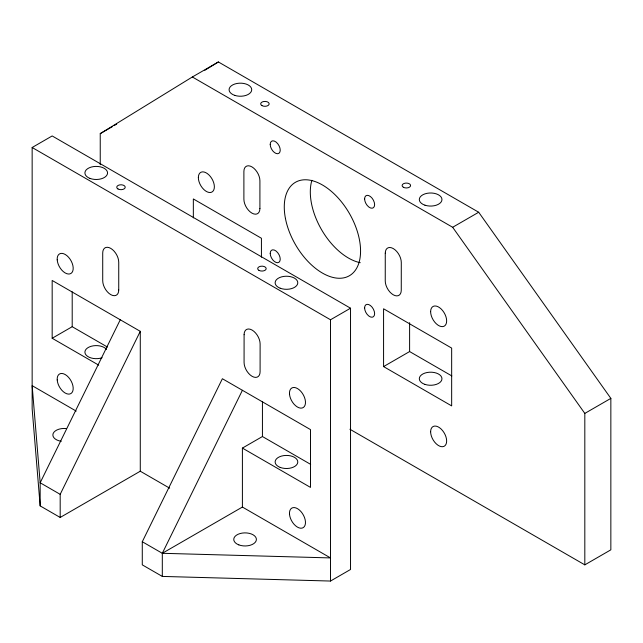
<?xml version="1.0" encoding="UTF-8"?>
<svg xmlns="http://www.w3.org/2000/svg" width="643" height="643" viewBox="0 0 643 643"><rect width="100%" height="100%" fill="white"/><g stroke="black" fill="none" stroke-linecap="round" stroke-linejoin="round"><path stroke-width="0.96" d="M120.257 319.764L40.163 482.772L40.163 505.896L60.185 517.462L140.278 471.215L169.664 488.182M60.185 517.462L60.185 494.338L140.278 331.33L52.171 280.461L52.171 338.266L98.709 365.136M142.28 541.736L222.382 378.727L310.489 429.596L310.489 487.402L242.403 448.091L242.403 507.054L330.51 557.923L162.309 553.293L142.28 541.736L142.28 564.859L162.309 576.417L330.51 581.047L350.531 569.481L350.531 308.206L52.171 135.946L32.15 147.504L32.15 408.787L40.163 505.896M162.309 576.417L162.309 553.293L242.403 390.285M100.236 164.729L100.236 133.631L192.345 76.983L218.379 61.953L478.689 212.246L610.85 398.379L610.85 549.829L584.817 564.859L349.921 429.243M204.82 70.296L218.379 61.953M100.236 133.631L112.38 126.623M114.116 125.618L116.721 124.115M52.171 338.266L72.201 326.7L107.534 347.099M192.345 76.983L452.656 227.276L478.689 212.246M32.15 147.504L330.51 319.764L350.531 308.206M242.403 448.091L262.432 436.533L310.69 464.391M383.574 366.59L451.659 405.894L451.659 348.088L383.574 308.785L383.574 366.59L409.607 351.56L451.836 375.938M162.309 553.293L242.403 507.054M584.817 564.859L584.817 413.409L610.85 398.379M76.204 411.102L32.15 385.663L40.163 482.772L60.185 494.338M452.656 227.276L584.817 413.409M409.607 322.657L409.607 351.56M330.51 319.764L330.51 581.047M262.432 401.65L262.432 436.533M261.428 257.2L261.428 238.264L193.342 198.952L193.342 217.889M140.278 331.33L140.278 471.215M72.201 291.818L72.201 326.7M61.262 441.307A11.325 6.543 0 0 1 53.136 433.551A11.325 6.543 0 0 1 66.229 428.56M102.084 357.733A11.325 6.543 0 0 1 86.307 355.29A11.325 6.543 0 0 1 91.169 346.288A11.325 6.543 0 0 1 106.553 349.454M360.241 262.69A53.948 31.145 60 0 1 321.813 230.138A53.948 31.145 60 0 1 311.895 180.305M244.099 334.698L244.075 362.427A11.325 6.543 60 0 0 252.08 376.308A11.325 6.543 60 0 0 260.094 371.694L260.118 343.965A11.325 6.543 60 0 0 252.12 330.084A11.325 6.543 60 0 0 244.099 334.698M385.27 253.189L385.245 280.927A11.325 6.543 60 0 0 393.251 294.799A11.325 6.543 60 0 0 401.264 290.194L401.288 262.465A11.325 6.543 60 0 0 393.291 248.584A11.325 6.543 60 0 0 385.27 253.189M259.909 208.485L259.909 180.739A11.325 6.543 60 0 0 251.903 166.867A11.325 6.543 60 0 0 243.89 171.488L243.89 199.234A11.325 6.543 60 0 0 251.903 213.106A11.325 6.543 60 0 0 259.909 208.485M118.738 289.985L118.738 262.24A11.325 6.543 60 0 0 110.733 248.367A11.325 6.543 60 0 0 102.719 252.996L102.719 280.742A11.325 6.543 60 0 0 110.733 294.615A11.325 6.543 60 0 0 118.738 289.985M258.936 270.349A4.244 2.451 0 0 0 266.041 269.248A4.244 2.451 0 0 0 260.841 266.242A4.244 2.451 0 0 0 258.936 270.349M117.974 188.962A4.244 2.451 0 0 0 125.08 187.869A4.244 2.451 0 0 0 119.879 184.862A4.244 2.451 0 0 0 117.974 188.962M238.826 544.878A11.325 6.543 0 0 0 256.38 539.823A11.325 6.543 0 0 0 240.016 533.569A11.325 6.543 0 0 0 238.826 544.878M89.98 178.4A11.325 6.543 0 0 0 107.534 173.337A11.325 6.543 0 0 0 91.169 167.092A11.325 6.543 0 0 0 89.98 178.4M57.203 259.828A11.325 6.543 60 0 0 69.741 273.934A11.325 6.543 60 0 0 68.624 257.321A11.325 6.543 60 0 0 57.203 259.828M57.203 379.925A11.325 6.543 60 0 0 69.741 394.022A11.325 6.543 60 0 0 68.624 377.417A11.325 6.543 60 0 0 57.203 379.925M289.487 393.934A11.325 6.543 60 0 0 302.017 408.04A11.325 6.543 60 0 0 300.908 391.426A11.325 6.543 60 0 0 289.487 393.934M289.487 514.03A11.325 6.543 60 0 0 302.017 528.128A11.325 6.543 60 0 0 300.908 511.523A11.325 6.543 60 0 0 289.487 514.03M280.211 288.225A11.325 6.543 0 0 0 297.765 283.161A11.325 6.543 0 0 0 281.393 276.916A11.325 6.543 0 0 0 280.211 288.225M280.211 467.421A11.325 6.543 0 0 0 297.765 462.357A11.325 6.543 0 0 0 281.393 456.112A11.325 6.543 0 0 0 280.211 467.421M430.633 311.67A11.325 6.543 60 0 0 442.649 326.62A11.325 6.543 60 0 0 442.649 310.601A11.325 6.543 60 0 0 430.633 311.67M270.213 253.382A7.081 4.091 60 0 0 277.728 262.722A7.081 4.091 60 0 0 277.728 252.707A7.081 4.091 60 0 0 270.213 253.382M430.633 431.766A11.325 6.543 60 0 0 442.649 446.708A11.325 6.543 60 0 0 442.649 430.689A11.325 6.543 60 0 0 430.633 431.766M364.613 307.876A7.081 4.091 60 0 0 372.12 317.224A7.081 4.091 60 0 0 372.12 307.209A7.081 4.091 60 0 0 364.613 307.876M285.412 218.347A53.948 31.145 60 0 0 348.94 275.992A53.948 31.145 60 0 0 332.905 192.723A53.948 31.145 60 0 0 285.412 218.347M198.349 177.564A11.325 6.543 60 0 0 210.365 192.514A11.325 6.543 60 0 0 210.365 176.495A11.325 6.543 60 0 0 198.349 177.564M364.613 198.88A7.081 4.091 60 0 0 372.12 208.219A7.081 4.091 60 0 0 372.12 198.213A7.081 4.091 60 0 0 364.613 198.88M270.213 144.386A7.081 4.091 60 0 0 277.728 153.725A7.081 4.091 60 0 0 277.728 143.71A7.081 4.091 60 0 0 270.213 144.386M261.918 105.589A4.244 2.451 0 0 0 269.023 104.496A4.244 2.451 0 0 0 263.823 101.49A4.244 2.451 0 0 0 261.918 105.589M403.354 187.25A4.244 2.451 0 0 0 410.459 186.148A4.244 2.451 0 0 0 405.259 183.151A4.244 2.451 0 0 0 403.354 187.25M234.735 95.365A11.325 6.543 0 0 0 251.726 89.698A11.325 6.543 0 0 0 234.735 84.04A11.325 6.543 0 0 0 234.735 95.365M424.967 205.197A11.325 6.543 0 0 0 441.958 199.531A11.325 6.543 0 0 0 424.967 193.864A11.325 6.543 0 0 0 424.967 205.197M424.967 384.393A11.325 6.543 0 0 0 441.958 378.727A11.325 6.543 0 0 0 424.967 373.061A11.325 6.543 0 0 0 424.967 384.393"/></g></svg>
